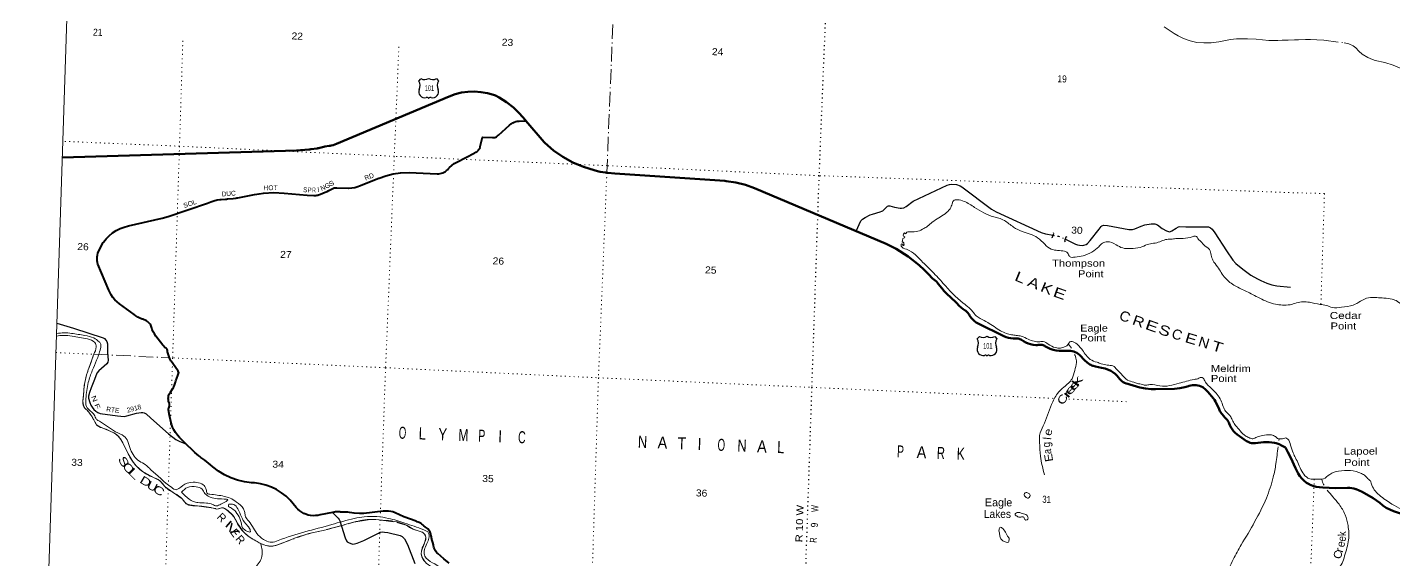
# Model space of a CAD drawing. Header units: feet. Extents: x -739708 to -488887, y 188754 to 379550.
# Drawn here: x -739700 to -705545, y 212232 to 225540 of the extents above; entities that cross this region are included whole.
import ezdxf
from ezdxf.enums import TextEntityAlignment as Align

# ---------------------------------------------------------------- set-up
doc = ezdxf.new("R2010")
doc.units = ezdxf.units.FT
doc.header["$LTSCALE"] = 73
doc.linetypes.add('DOT_DASHED', pattern=[7.7, 5, -1.2, 0.3, -1.2])
doc.linetypes.add('DOTTED', pattern=[1.5, 0.3, -1.2])
for name, color, linetype, lineweight in [('16', 7, 'Continuous', 25), ('20', 7, 'Continuous', 70), ('26', 7, 'Continuous', 40), ('29', 7, 'Continuous', 25), ('39', 7, 'Continuous', 13), ('4', 7, 'Continuous', 13), ('42', 7, 'Continuous', 25), ('44', 7, 'DOT_DASHED', 13), ('6', 7, 'DOTTED', 25), ('7', 7, 'DOTTED', 13)]:
    doc.layers.add(name, color=color, linetype=linetype, lineweight=lineweight)
for name, color, linetype in [('27', 7, 'Continuous'), ('30', 7, 'Continuous'), ('41', 7, 'Continuous')]:
    doc.layers.add(name, color=color, linetype=linetype)

msp = doc.modelspace()

# ---------------------------------------------------------------- linework, layer by layer
at = {"layer": '16'}
for p, q in [((-729910.89, 224197.91), (-729859.58, 224256.67)), ((-729667.82, 224262.64), (-729668.1, 224262.44)), ((-729475.73, 224256.76), (-729424.34, 224197.91)), ((-715953.18, 217752.8), (-715901.87, 217811.56)), ((-715710.11, 217817.53), (-715710.39, 217817.33)), ((-715518.02, 217811.65), (-715466.63, 217752.8))]:
    msp.add_line(p, q, dxfattribs=at)
for centre, radius, start, end in [((-730103.87, 224087.28), 222.05, 332.97043, 29.75871), ((-729768.5, 224414.33), 182.07, 239.97227, 303.45418), ((-729566.72, 224413.83), 181.52, 236.33975, 300.08743), ((-729566.73, 224414.33), 182.07, 236.54582, 236.59441), ((-729231.37, 224087.28), 222.05, 150.24129, 207.02957), ((-729764.68, 223932.38), 151.42, 159.09177, 283.81923), ((-729570.56, 223932.38), 151.42, 256.18077, 20.90823), ((-716146.16, 217642.17), 222.05, 332.97043, 29.75871), ((-715810.79, 217969.22), 182.07, 239.97227, 303.45418), ((-715609.01, 217968.72), 181.52, 236.33975, 300.08743), ((-715609.02, 217969.22), 182.07, 236.54582, 236.59441), ((-715273.66, 217642.17), 222.05, 150.24129, 207.02957), ((-715806.97, 217487.27), 151.42, 159.09177, 283.81923), ((-715612.85, 217487.27), 151.42, 256.18077, 20.90823)]:
    msp.add_arc(centre, radius, start, end, dxfattribs=at)
for centre, major_axis, start_param, end_param in [((-729709.34, 223733.56), (-19.56, 51.67), 4.95877769, 6.28318531), ((-729625.89, 223733.56), (19.56, 51.67), 0, 1.32637542), ((-715751.63, 217288.45), (-19.56, 51.67), 4.95877769, 6.28318531), ((-715668.18, 217288.45), (19.56, 51.67), 0, 1.32637542)]:
    msp.add_ellipse(centre, major_axis=major_axis, ratio=0.929097, start_param=start_param, end_param=end_param, dxfattribs=at)
at = {"layer": '20'}
for points in [[(-727238.76, 223205.3), (-727256.52, 223225.96), (-727395.36, 223389.81), (-727550.57, 223538.26), (-727720.45, 223669.66), (-727903.13, 223782.59), (-727998.71, 223831.76), (-728044.89, 223848.69), (-728200.7, 223894.03), (-728360.41, 223922.84), (-728522.25, 223934.79), (-728684.45, 223929.76), (-728845.24, 223907.8), (-729002.85, 223869.16), (-729155.56, 223814.25), (-731969.01, 222623.54), (-732051.95, 222595.22), (-732052.48, 222595.08), (-732103.19, 222583.94), (-732129.78, 222580.96)], [(-725213.32, 221905.31), (-725215.96, 221905.58), (-725249.12, 221910.86), (-725380.33, 221930.39), (-725449.2, 221942.34), (-725528.86, 221965.78), (-725801.33, 222049.65), (-726063.55, 222161.54), (-726312.63, 222300.23), (-726545.85, 222464.19), (-726760.65, 222651.63), (-726780.86, 222672.7), (-727238.76, 223205.3)], [(-732129.78, 222580.96), (-732154.69, 222578.17), (-732266.73, 222556.75), (-732291.69, 222549.67), (-732385.22, 222528.43), (-732409.56, 222522.9), (-732435.22, 222517.46), (-732458.48, 222512.52), (-732614.38, 222490.16), (-732639.51, 222486.56), (-732664.38, 222484.85), (-732973.27, 222463.66), (-738824.7, 222289.77)], [(-714199.11, 217532.63), (-714264.8, 217571.76), (-714269.18, 217574.71), (-714288.35, 217585.05), (-714308.48, 217593.33), (-714329.38, 217599.46), (-714350.8, 217603.37), (-714372.51, 217605.02), (-714394.28, 217604.39), (-714403.18, 217603.19), (-714428.24, 217598.77), (-714453.18, 217598.42), (-714492.5, 217597.87), (-714556.55, 217603.69), (-714619.65, 217616.18), (-714681.1, 217635.19), (-714740.22, 217660.52), (-714796.37, 217691.9), (-714827.56, 217712.89), (-714846.12, 217726.83), (-714866.03, 217738.76), (-714887.08, 217748.54), (-714909.03, 217756.06), (-714931.65, 217761.25), (-714947.49, 217763.17), (-714961.72, 217763.95), (-714997.49, 217764.15), (-715053.28, 217763.28), (-715057.24, 217763.38), (-715117.75, 217768.25), (-715177.41, 217779.43), (-715235.58, 217796.77), (-715291.62, 217820.1), (-715931, 218134.52), (-715978.37, 218162.4), (-716022.56, 218195.07), (-716063.1, 218232.18), (-716099.54, 218273.33), (-716128.75, 218314.23), (-716144.49, 218339.55), (-716160.32, 218364.23), (-716166.24, 218373.45), (-716191.65, 218405.18), (-716220.23, 218434.09), (-716251.68, 218459.84), (-716254.46, 218461.7), (-716279.31, 218478.37), (-716304.46, 218496.92), (-716350.35, 218530.78), (-716404.28, 218579.19), (-716429.32, 218601.67), (-716451.59, 218626.62), (-716491.24, 218671.05), (-716720.88, 218885.91), (-716784.09, 218947.32), (-716841.73, 219016.29), (-716929.99, 219125.45), (-716949, 219151.96), (-716976.93, 219184.14), (-717008.06, 219213.23), (-717042.07, 219238.9), (-717071.06, 219263.58), (-717176.01, 219365.58), (-717278.22, 219476.27), (-717405.25, 219593.71), (-717681.39, 219812.68), (-717978.9, 220001.59), (-718232.11, 220130.57), (-721519.45, 221518.83), (-721750.42, 221602.82), (-721988.91, 221662.2), (-722232.3, 221696.33), (-722261.52, 221698.69), (-725016.27, 221887.83), (-725189.33, 221902.82), (-725213.32, 221905.31)], [(-708248.96, 215034.47), (-708345.29, 215087.12), (-708410.79, 215117.6), (-708479.11, 215141.06), (-708524.12, 215152.3), (-708660.63, 215167.94), (-708798.03, 215169.22), (-708934.8, 215156.13), (-708996.61, 215145.41), (-709031.03, 215142.74), (-709065.54, 215143.69), (-709099.76, 215148.23), (-709133.32, 215156.33), (-709165.85, 215167.89), (-709196.99, 215182.78), (-709222.47, 215198.18), (-709459.02, 215363.24), (-709505.57, 215401.94), (-709547.82, 215445.29), (-709585.31, 215492.81), (-709617.63, 215544), (-709644.41, 215598.28), (-709657.61, 215634.04), (-709666.58, 215658.98), (-709679.53, 215684.04), (-709680.95, 215686.79), (-709700.23, 215716.49), (-709722.5, 215744.01), (-709763.32, 215785.65), (-709833.9, 215867.77), (-709849.02, 215884.55), (-709868.65, 215910.68), (-709885.45, 215938.71), (-709887.61, 215943.35), (-709898.85, 215967.54), (-709910.51, 215993.35), (-709997.51, 216185.9), (-710022.14, 216227.45), (-710048.92, 216263.68), (-710188.4, 216425.87), (-710239.79, 216476.31), (-710319.22, 216541.46), (-710358.21, 216561.19), (-710399.06, 216576.73), (-710441.3, 216587.92), (-710484.48, 216594.63), (-710528.13, 216596.79), (-710571.76, 216594.37), (-710614.9, 216587.41), (-710657.08, 216575.98), (-710675.26, 216569.54), (-710765.8, 216542.73), (-710893.19, 216517.23), (-711022.54, 216505.18), (-711501.19, 216494.42), (-711610.79, 216494.96), (-711753.12, 216508.86), (-711893.21, 216537.56), (-712140.75, 216610.09), (-712194.55, 216624.65), (-712233.32, 216636.63), (-712270.62, 216652.59), (-712306.04, 216672.36), (-712339.21, 216695.73), (-712369.75, 216722.44), (-712397.34, 216752.19), (-712421.6, 216784.57), (-712463.8, 216834.18), (-712510.96, 216879.11), (-712562.55, 216918.86), (-712618.02, 216953), (-712676.75, 216981.15), (-712738.1, 217003.01), (-712757.92, 217008.57), (-712851.91, 217029.44), (-712997.83, 217062.6), (-713056.48, 217078.25), (-713066.46, 217080.62), (-713093.48, 217089.08), (-713119.47, 217100.32), (-713144.14, 217114.21), (-713167.22, 217130.61), (-713264.75, 217212.8), (-713398.54, 217349.71), (-713431.37, 217376.68), (-713466.84, 217400.06), (-713504.55, 217419.61), (-713544.11, 217435.11), (-713585.06, 217446.39), (-713626.98, 217453.32), (-713659.29, 217455.64), (-713736.14, 217452.6), (-713830.33, 217448.98), (-713906.79, 217450.02), (-713982.72, 217459.05), (-714057.29, 217475.97), (-714129.68, 217500.58), (-714199.11, 217532.63)], [(-708248.96, 215034.47), (-708188.43, 214921.89), (-708113.24, 214781.22), (-707998.29, 214523.49), (-707969.05, 214451.67), (-707932.26, 214382.89), (-707888.49, 214318.32), (-707838.2, 214258.69), (-707781.96, 214204.64), (-707720.38, 214156.76), (-707654.13, 214115.58), (-707648.93, 214113.12), (-707568.5, 214080.4), (-707485.09, 214056.27), (-707399.61, 214040.99), (-707313, 214034.72), (-706998.75, 214022.91), (-706699.42, 214030.01), (-706645.49, 214029.6), (-706591.89, 214023.56), (-706539.23, 214011.94), (-706488.06, 213994.88), (-706485.66, 213993.93), (-706336.9, 213925.59), (-706061.5, 213768.7), (-705888.42, 213649.03), (-705817.09, 213588.74), (-705733.63, 213531.5), (-705644.64, 213483.3), (-705551.1, 213444.67), (-705183.3, 213318.87)]]:
    msp.add_lwpolyline(points, dxfattribs=at)
at = {"layer": '26'}
for points in [[(-729312.6, 221904.11), (-729280.34, 221918.7), (-729249.79, 221936.58), (-729221.28, 221957.55), (-729195.12, 221981.39), (-729171.59, 222007.84), (-729169.74, 222010.16), (-729146.01, 222035.53), (-729089.91, 222087), (-729028.74, 222132.32), (-728963.17, 222171), (-728515.66, 222403.84), (-728491.06, 222416.64), (-728465.66, 222430.49), (-728454.44, 222437.78), (-728438.17, 222450.96), (-728423.37, 222465.78), (-728410.19, 222482.06), (-728398.79, 222499.62), (-728393.56, 222509.88), (-728382.75, 222534.94), (-728377.27, 222559.88), (-728326.02, 222793.5), (-728075.2, 222783.19), (-728050.3, 222783.06), (-728025.2, 222785.48), (-728016.99, 222786.86), (-728000.86, 222791.34), (-727985.29, 222797.49), (-727970.45, 222805.22), (-727968.37, 222806.6), (-727943.31, 222825.36), (-727918.37, 222847.86), (-727647.54, 223092.26), (-727603.85, 223128.72), (-727597.54, 223133.41), (-727592.76, 223136.96), (-727560.82, 223155.86), (-727527.09, 223171.32), (-727491.92, 223183.17), (-727455.71, 223191.27), (-727418.85, 223195.55), (-727408.79, 223196.04), (-727238.95, 223205.53)], [(-736552.12, 217928.99), (-736575.93, 217986.43), (-736584.73, 218015.6), (-736592.24, 218040.49), (-736602.1, 218065.6), (-736614.32, 218090.65), (-736630.92, 218117.21), (-736650.22, 218141.89), (-736671.98, 218164.43), (-736695.99, 218184.56), (-736721.96, 218202.07), (-736815.9, 218240.81), (-736831.12, 218245.52), (-736885.08, 218266.22), (-736936.58, 218292.46), (-736985.06, 218323.94), (-737029.98, 218360.3), (-737396.4, 218630.9), (-737456.23, 218677.42), (-737510.86, 218729.94), (-737559.71, 218787.88), (-737602.23, 218850.61), (-737637.97, 218917.43), (-737660.81, 218971.77), (-737933.56, 219616.44), (-737947.25, 219656.58), (-737948.03, 219660.13), (-737955.42, 219706.3), (-737957.94, 219752.99), (-737955.56, 219799.69), (-737948.32, 219845.89), (-737936.29, 219891.07), (-737919.6, 219934.75), (-737803.3, 220158), (-737795.94, 220168.32), (-737727.73, 220252.95), (-737651.04, 220329.99), (-737566.72, 220398.59), (-737475.69, 220458), (-737378.95, 220507.57), (-737277.56, 220546.75), (-737172.63, 220575.12), (-736332.53, 220767.01), (-736175.95, 220812.18), (-735198.2, 221144.44), (-735113.5, 221178.42), (-735036.64, 221205.69), (-734957.35, 221224.77), (-734876.5, 221235.45), (-734855.85, 221236.81), (-734742.28, 221245.42), (-734723.53, 221246.83), (-734692.28, 221249.23), (-734553.85, 221259.87), (-734486.6, 221270.65), (-734461.24, 221274.72), (-734436.6, 221279.35), (-734023.01, 221357.09), (-733900.63, 221380.4), (-733799.63, 221393.57), (-733540.55, 221408.28), (-733281.35, 221395.83), (-732706.29, 221343.04), (-732535.8, 221340), (-732512.59, 221339.58), (-732485.8, 221339.25), (-732460.98, 221341.55), (-732436.5, 221346.44), (-732424.04, 221350.32), (-732398.8, 221359.47), (-732374.04, 221369.49), (-732251.07, 221419.25), (-732207.03, 221438.51), (-732165.24, 221462.26), (-732031.59, 221524.29), (-732008.02, 221530.06), (-731962.25, 221531.77), (-731675.34, 221518.17), (-731662.03, 221518.98), (-731585.07, 221525.47), (-731509.2, 221539.97), (-731435.27, 221562.31), (-731392.56, 221579.22), (-730909.32, 221767.35), (-730908.56, 221767.67), (-730734.55, 221829.99), (-730554.97, 221873.78), (-730371.8, 221898.56), (-730157.91, 221908.95), (-729451.35, 221881.29), (-729415.95, 221881.5), (-729380.77, 221885.41), (-729346.19, 221892.97), (-729312.6, 221904.11)], [(-736150.15, 217279.34), (-736172.82, 217348.68), (-736181.03, 217373.81), (-736187.19, 217398.68), (-736192.02, 217430.15), (-736192.37, 217437.55), (-736193.57, 217462.72), (-736200.95, 217487.55), (-736201.01, 217487.68), (-736204.47, 217493.31), (-736208.49, 217498.54), (-736213.04, 217503.32), (-736218.07, 217507.59), (-736223.51, 217511.32), (-736229.32, 217514.46), (-736231.96, 217515.65), (-736251.14, 217530.41), (-736267.87, 217546.08), (-736290.38, 217571.25), (-736309.79, 217596.08), (-736487.2, 217823.12), (-736522.43, 217874.36), (-736552.12, 217928.99)], [(-733128.23, 213718.08), (-733232.24, 213818.17), (-733346.13, 213906.85), (-733468.67, 213983.13), (-733598.52, 214046.18), (-733734.24, 214095.31), (-733874.36, 214129.99), (-734017.33, 214149.83), (-734097.51, 214154.36), (-734273.06, 214176.48), (-734445.33, 214216.83), (-734612.44, 214274.97), (-734772.56, 214350.25), (-734923.94, 214441.86), (-735064.9, 214548.79), (-735123.09, 214600.26), (-735261.81, 214720.63), (-735359.17, 214790.06), (-735384.08, 214807.82), (-735409.17, 214828.42), (-735512.28, 214913.05), (-735537.36, 214933.64), (-735562.28, 214957.21), (-735732.29, 215118.06), (-735852.95, 215245.18), (-735897.2, 215289.46), (-735950.22, 215345.79), (-735997.88, 215408.32), (-736038.75, 215475.49), (-736072.37, 215546.56), (-736098.38, 215620.75), (-736149.69, 215832.17), (-736163.14, 215927.76), (-736166.64, 215952.62), (-736168.25, 215977.76), (-736168.39, 215980.49), (-736167.17, 216002.97), (-736164.12, 216021.93), (-736157.72, 216047.03), (-736148.79, 216071.93), (-736146.92, 216079.91), (-736145.26, 216092.93), (-736144.98, 216106.05), (-736146.07, 216119.12), (-736148.53, 216132.01), (-736152.31, 216144.58), (-736157.39, 216156.67), (-736171.8, 216198.07), (-736174.16, 216237.27), (-736175.68, 216262.38), (-736174.9, 216287.27), (-736173.05, 216304.76), (-736168.2, 216327.52), (-736161, 216349.64), (-736153.7, 216366.02), (-736139.93, 216390.94), (-736124.26, 216416.02), (-736078.7, 216488.91), (-736063.36, 216513.45), (-736048.35, 216538.91), (-736039.85, 216553.32), (-736020.84, 216594.94), (-736012.95, 216618.47), (-736004.48, 216644.77), (-735997.27, 216668.47), (-735985.78, 216706.27), (-735941.27, 216833.89), (-735930.26, 216861.8), (-735920.28, 216887.09), (-735915.92, 216911.8), (-735915.92, 216912.64), (-735916.56, 216918.93), (-735917.32, 216922.55), (-735929.1, 216947.35), (-735946.77, 216972.55), (-736106.26, 217196.42), (-736109.75, 217201.56), (-736131.51, 217238.17), (-736149.33, 217276.84), (-736150.15, 217279.34)], [(-729157.36, 212144.2), (-729289.72, 212252.35), (-729435.2, 212382.28), (-729459.65, 212404.86), (-729481.61, 212429.87), (-729500.83, 212457.04), (-729517.11, 212486.07), (-729530.26, 212516.64), (-729540.15, 212548.42), (-729546.06, 212578.06), (-729549.28, 212604.73), (-729552.38, 212628.06), (-729553.32, 212634.54), (-729559.98, 212660.79), (-729560.13, 212661.2), (-729569.26, 212685.99), (-729581.43, 212711.2), (-729583, 212714.73), (-729589.33, 212734.29), (-729592.62, 212749.85), (-729595.77, 212775.42), (-729599.21, 212799.85), (-729602.87, 212825.9), (-729615.33, 212875.91), (-729621.15, 212893.73), (-729632.61, 212920.23), (-729646.77, 212945.38), (-729663.49, 212968.92), (-729682.57, 212990.58), (-729697.29, 213004.12), (-729722.14, 213024.02), (-729747.29, 213045.89), (-729785.5, 213079.11), (-729810.43, 213100.79), (-729835.5, 213118.83), (-729854.99, 213132.82), (-729901.95, 213159.58), (-729951.44, 213181.27), (-729977.6, 213191.42), (-730288.03, 213304.76), (-730504.25, 213407.03), (-730559.44, 213426.29), (-730616.35, 213439.68), (-730674.34, 213447.04), (-730732.78, 213448.3), (-730791.03, 213443.45), (-730806.09, 213441.18), (-731289.3, 213386.87), (-731397.27, 213384.47), (-731532.33, 213394.2), (-731646.93, 213413.94), (-731648.12, 213414.15), (-731688, 213418.82), (-731728.14, 213419.3), (-731790.46, 213417.85), (-731815.1, 213417.28), (-731840.46, 213418.09), (-731841.86, 213418.14), (-731867.62, 213421.03), (-731891.79, 213423.75), (-731917.62, 213426.34), (-731952.76, 213428.36), (-731997.83, 213426.22), (-732017.43, 213423.22), (-732042.31, 213419.41), (-732067.43, 213413.44), (-732068.88, 213413.1), (-732378.68, 213353.25), (-732437.38, 213339.82), (-732497.16, 213332.59), (-732557.37, 213331.65), (-732617.35, 213337), (-732676.44, 213348.6), (-732734, 213366.31), (-732789.39, 213389.94), (-732842, 213419.24), (-732891.27, 213453.87), (-732936.64, 213493.46), (-732977.27, 213537.14), (-733128.23, 213718.08)]]:
    msp.add_lwpolyline(points, dxfattribs=at)
at = {"layer": '29'}
for points in [[(-718979.05, 220446.01), (-718860.68, 220699.7), (-718823.2, 220746.19), (-718758.88, 220787.84), (-718632.13, 220850.31), (-718573.48, 220867.35), (-718379.37, 220925.13), (-718340.79, 220941.17), (-718318.09, 220956.32), (-718197.8, 221069.06), (-718170.52, 221077.47), (-718144.04, 221077.47), (-718022.04, 221046.7), (-717879.18, 221016.9), (-717848.92, 221016.9), (-717793.99, 221028.49), (-717731.62, 221058.54), (-717555.34, 221198.45), (-716708.87, 221597.33), (-716651.39, 221613.21), (-716589.89, 221615.12), (-716477.34, 221609.42), (-716382.64, 221575.59), (-716337.35, 221552.63), (-715596.39, 220997.77), (-715482.25, 220931.7), (-714353.11, 220409.56), (-714246.89, 220377.03), (-714053.94, 220340.61)], [(-714093.38, 220287.44), (-714070.19, 220293.59), (-714038.03, 220386.35), (-714051.28, 220405.28)], [(-713716.9, 220298.78), (-713740.09, 220292.63), (-713772.25, 220199.87), (-713759, 220180.94)], [(-713750.74, 220242.3), (-713498.54, 220122.14), (-713446.84, 220105.23), (-713395.57, 220093.07), (-713327.47, 220089.29), (-713286.79, 220096.49), (-713229.09, 220112), (-713198.82, 220134.72), (-713130.38, 220209.22), (-712909.92, 220490.15), (-712859.18, 220564.56), (-712837.48, 220579.58), (-712792.08, 220590.94), (-712701.92, 220586.99), (-712164, 220484.93), (-712077.53, 220486.36), (-712012.65, 220500.07), (-711855.85, 220572.68), (-711766.71, 220598.51), (-711607.31, 220623.93), (-711516.99, 220628.8), (-711449.58, 220602.23), (-711336.32, 220513.92), (-711223.77, 220448.96), (-711150.64, 220431.03), (-711125.39, 220433.81), (-711087.56, 220448.96), (-710978.98, 220521.15), (-710924.86, 220551.18), (-710889.42, 220558.05), (-710741.16, 220552.73), (-710175.59, 220548.48), (-710126.51, 220528.46), (-710084.89, 220490.6), (-710020.07, 220406.5), (-709727.06, 219950.69), (-709564.64, 219716.33), (-709493.27, 219637.4), (-709313.84, 219490.55), (-709114.39, 219345.29), (-708953.1, 219250.95), (-708864.67, 219208.99), (-708714.03, 219146.08), (-708592.24, 219102.98), (-708467.69, 219077.07), (-708121.97, 219046.99)], [(-738961.72, 218140.54), (-738544.85, 218019.37), (-737805.01, 217778.19), (-737769.78, 217757.06), (-737739.51, 217722.98), (-737713.02, 217685.12), (-737693.92, 217627.78), (-737691.81, 217401.04), (-737680.15, 217218.09), (-737686.54, 217170.21), (-737711.36, 217128.94), (-737909.77, 216954.4), (-737960.19, 216897.17), (-738019.89, 216738.84), (-738107.45, 216529.36), (-738146.26, 216414.88), (-738168.96, 216320.23), (-738170.58, 216272.87), (-738134.91, 216157.42), (-738108.42, 216093.06), (-738080.19, 216040.79), (-738040.46, 215987.78), (-737991.27, 215944.24), (-737934.37, 215911.33), (-737881.07, 215889.39), (-737441.75, 215831.5), (-737281.7, 215814.79), (-737213.21, 215827.31), (-736968.11, 215894.74), (-736857.94, 215913.23), (-736812.53, 215913.23), (-736783.36, 215900.14), (-736733.07, 215875.36), (-736611.53, 215765.6), (-736169.61, 215380.66), (-735986.03, 215237.67), (-735885.54, 215186.29), (-735741.27, 215127.52)], [(-732072.07, 213414.85), (-731933.38, 213267.73), (-731908.92, 213236.49), (-731891.89, 213200.52), (-731846.01, 213070.02), (-731753.98, 212775.87), (-731717.84, 212700.75), (-731700.82, 212679.92), (-731658.07, 212650.07), (-731591.09, 212625.03), (-731566.5, 212623.13), (-731520.53, 212625.07), (-731454.88, 212642.06), (-731288.69, 212715.04), (-730925.19, 212898.57), (-730880.71, 212917.51), (-730828.68, 212926.02), (-730770.99, 212923.19), (-730691.93, 212914.27), (-730377.49, 212836.11), (-730332.37, 212813.11), (-730294.24, 212781.21), (-730271.54, 212750.92), (-730197.05, 212609.67), (-730016.87, 212139.85)]]:
    msp.add_lwpolyline(points, dxfattribs=at)
at = {"layer": '29', "linetype": 'DOTTED'}
msp.add_lwpolyline([(-714053.25, 220340.48), (-713923.07, 220315.9), (-713826.91, 220278.59), (-713752.21, 220243)], dxfattribs=at)
at = {"layer": '39'}
for p, q in [((-713675.3, 217621.87), (-713598.26, 217520.17)), ((-708411.72, 215251.33), (-708416.88, 215209.6))]:
    msp.add_line(p, q, dxfattribs=at)
msp.add_arc((-715365.57, 212995.61), 45.77, 68.36327, 123.99414, dxfattribs=at)
for points in [[(-708135.72, 218600.1), (-708503.37, 218616.14), (-708891.06, 218768.39), (-709073.34, 218859.26), (-709223.77, 218938.96), (-709507.18, 219077.62), (-709752.51, 219271.48), (-709950.64, 219552.52), (-710062.04, 219715.65), (-710110.01, 219848.4), (-710151.87, 219982.96), (-710292.91, 220102.7), (-710391.97, 220212.96), (-710425.5, 220234.27), (-710453.74, 220293.72), (-710495.26, 220317.31), (-710580.29, 220304.03), (-710805.2, 220263.18), (-710992.7, 220257.39), (-711109.91, 220245.19), (-711247.25, 220233.67), (-711392.09, 220178.02), (-711704.58, 220107.84), (-711884.09, 220039.23), (-712120.74, 220008.86), (-712319.64, 220023.62), (-712484.15, 220103.8), (-712703.11, 220181.78), (-712821.06, 220147.42), (-712918.82, 220053.87), (-713088.33, 219922.38), (-713310.95, 219829), (-713507.43, 219795.26), (-713645.91, 219810.01), (-713699.24, 219902.59), (-713770.46, 219941.3), (-713945.02, 219961.3), (-714104.96, 219996.94), (-714266.19, 220115.34), (-714445.99, 220280.77), (-714829.53, 220436.92), (-715047.42, 220547.14), (-715277.65, 220710.23), (-715418.69, 220769.45), (-715540.47, 220801.79), (-716019.98, 221039.85), (-716284.88, 221189.98), (-716456.76, 221230.06), (-716552.38, 221201), (-716580.88, 221131.35), (-716635.38, 221006.08), (-716914.85, 220777.42), (-717079.67, 220665.96), (-717195.6, 220571), (-717286.19, 220511.51), (-717629.39, 220426.21), (-717733.13, 220395.41), (-717739.83, 220375.46), (-717771.29, 220398.71), (-717794.42, 220369.23), (-717800.05, 220321), (-717764.3, 220305.67), (-717769.13, 220281.62), (-717801.72, 220270.61), (-717824.04, 220204.79), (-717827.32, 220166.57), (-717803.11, 220167.77), (-717786.21, 220130.89), (-717795.66, 220088.84), (-717813.63, 220093.48), (-717820.81, 220119.95), (-717853.13, 220117), (-717857.82, 220096.98), (-717852.72, 220068.57), (-717726.37, 219991.69), (-717314.25, 219665.11), (-717080.18, 219435.31), (-716928.41, 219274.86), (-716810.03, 219139.74), (-716304.74, 218646.62), (-716159.54, 218530.77), (-716073.96, 218439.12), (-715984.89, 218331.22), (-715878.39, 218263.07), (-715694.37, 218164.08), (-715371.9, 217953.17), (-715227.19, 217886.39), (-715096.4, 217852.99), (-714980.08, 217839.44), (-714853.94, 217817.04), (-714683.19, 217742.7), (-714535.86, 217691.34), (-714387.18, 217680.29), (-714304.5, 217683.56), (-714183.65, 217623), (-713997.21, 217532.98), (-713877.04, 217515.85)], [(-690389.88, 218026.94), (-690472.28, 217979.57), (-690571.26, 217975.22), (-690639.91, 217862.75), (-690756.23, 217770.24), (-690910.82, 217679.16), (-691164.35, 217694.75), (-691325.04, 217767.39), (-691438.53, 217862.49), (-691539.04, 217981.31), (-691594.92, 217997.54), (-691673.85, 218044.92), (-691758.46, 218102.59), (-691771.47, 218187.86), (-691833.92, 218244.7), (-692111.73, 218368.17), (-692296.2, 218397.31), (-692387.42, 218384.59), (-692539.44, 218418.56), (-692702.15, 218491.28), (-692786.8, 218492.45), (-692922.92, 218465.27), (-693352.32, 218469.3), (-693523.97, 218518.13), (-693687.36, 218627.21), (-694005.66, 218911.66), (-694123.18, 219006.91), (-694263.24, 218981.9), (-694385.8, 218994.58), (-694518.29, 219066.16), (-694660.05, 219160.3), (-694805.09, 219274.75), (-694971.8, 219293.12), (-695219.22, 219310.5), (-695371.59, 219279.89), (-695526.72, 219229.21), (-695606.51, 219197.89), (-695745.65, 219088.07), (-696005.06, 219053.41), (-696280.8, 219013.32), (-696429.31, 219033.03), (-696531.6, 219103.48), (-696746.42, 219129.72), (-696817.79, 219108.18), (-696955.83, 219028.6), (-697128.84, 218930.14), (-697385.1, 218871.14), (-698010.37, 218868.4), (-698364.36, 218839.32), (-698609.56, 218917.16), (-699031.58, 219122.76), (-699168.63, 219180.39), (-699271.24, 219131.76), (-699424.94, 219064.88), (-699532.57, 219044.7), (-699782.9, 219092.46), (-699933.19, 219063.79), (-700016.33, 218996.27), (-700083.85, 218859.54), (-700186.77, 218637.34), (-700340.36, 218463.48), (-700516.36, 218393.39), (-700849.84, 218373.63), (-701101.23, 218447.67), (-701257.01, 218544.35), (-701402.55, 218590.19), (-701554.03, 218583.77), (-701912.79, 218534.68), (-702155.12, 218525.63), (-702449.02, 218595.21), (-702609.94, 218661.81), (-702735.24, 218654.41), (-702893.97, 218670.46), (-703120.83, 218753.67), (-703280.85, 218844.46), (-703476.41, 218791.26), (-703751.07, 218670.38), (-704069.89, 218555.2), (-704271.78, 218494.16), (-704449.69, 218537.18), (-704711.5, 218547.02), (-704824.72, 218539.17), (-704964.34, 218526.25), (-705299.19, 218579.2), (-705452.44, 218689.92), (-705581.5, 218745.23), (-705788.19, 218773.18), (-705965.27, 218783.87), (-706171.06, 218781.52), (-706373.98, 218692.26), (-706556.98, 218596.2), (-706849.42, 218540.58), (-707077.58, 218533.01), (-707232.9, 218587.29), (-707379.18, 218612.97), (-707653.38, 218669.7)], [(-707653.38, 218669.7), (-707806.37, 218677.46), (-708135.73, 218600.1)], [(-738972.2, 217823.3), (-738803.68, 217839.17), (-738579.18, 217820.42), (-738198.87, 217749.12), (-738014.52, 217660.2), (-737979.9, 217550.09), (-738038.53, 217366.02)], [(-738970.2, 217885.16), (-738776.97, 217902.98), (-738595.01, 217889.55), (-738262.46, 217835.99), (-738038.87, 217776.02), (-737905.21, 217676.7), (-737864.77, 217620.87), (-737870.52, 217508.08), (-737968.79, 217216.84), (-738075.99, 216960.19), (-738176.47, 216662.97), (-738236.37, 216253.42), (-738220.65, 216059.21), (-738117.63, 215946.8), (-738028.03, 215855.02), (-737969.41, 215740.07), (-737896.51, 215691.21), (-737496.26, 215431.61), (-737284.47, 215319.58), (-737188.16, 215187.22), (-737118.26, 214987.15), (-736898.33, 214695.29), (-736742.21, 214605.3), (-736648.51, 214515.4), (-736419.55, 214314.02), (-736241.75, 214148.66), (-736098.23, 214042.95), (-735975.43, 213980.31), (-735914.01, 214010.53), (-735708.22, 214142.81), (-735506.04, 214166.27), (-735336.24, 214124.24), (-735244.69, 214030.37), (-735219.6, 213936.73), (-735191.23, 213881.3), (-735137.31, 213867.38), (-734778.54, 213814.96), (-734632.94, 213771.73), (-734473.13, 213671.53), (-734295.53, 213500.12), (-734264.14, 213414.33), (-734245.55, 213306.78), (-734166.61, 213197.2), (-733928.43, 212848.23), (-733747.69, 212711.01), (-733594.12, 212665.5), (-733433.58, 212708.52), (-732091.04, 213109.21), (-731528.09, 213261.75), (-731278.97, 213303.8), (-730964.66, 213307.35), (-730670, 213265.16), (-730265.15, 213144.61), (-729789.27, 212979.31), (-729669.16, 212896.58), (-729654.26, 212799.24), (-729692.66, 212673.43), (-729760.31, 212516.33), (-729780.94, 212379.83), (-729728.22, 212269.12), (-729517.5, 212124.84), (-729203.91, 211924.65), (-728935.12, 211830.87), (-728616.37, 211725.32), (-728480.43, 211634), (-728310.54, 211412.41), (-728220.31, 211157.19), (-728155.9, 210852.4), (-728030.33, 210630.29), (-727865.62, 210495.63), (-727594.08, 210423.95), (-727421.26, 210351.56), (-727247.1, 210258.95), (-727106.74, 210240.1), (-727014.66, 210222.88), (-726926.62, 210266.32), (-726816.51, 210307), (-726639.49, 210422.09), (-726416.17, 210672.68)], [(-713877.04, 217515.85), (-713756.81, 217558.2), (-713680.37, 217616.16), (-713637.93, 217681.31), (-713523.79, 217661.33), (-713410.05, 217568.73), (-713322.79, 217466.94), (-713130.97, 217238.56), (-712958.15, 217166.17), (-712854.6, 217130.41), (-712704.72, 217095.1), (-712562.42, 217074.17), (-712464.5, 216990.18), (-712361.41, 216879.78), (-712197.43, 216722.96), (-712044.13, 216669.38), (-711952.46, 216640.07), (-711821.08, 216609.11), (-711738.53, 216592.52), (-711639.28, 216609.36), (-711386.97, 216575.71), (-710909.14, 216641.28), (-710535.43, 216735.63), (-710413.52, 216767.84), (-710350.36, 216789.93), (-710279.94, 216727.03), (-710234.26, 216646.82), (-710152.5, 216561.35), (-710041.24, 216454.71), (-709846.93, 216179.85), (-709793.6, 216026.75), (-709726.52, 215923.62), (-709617.74, 215802.94), (-709568.84, 215698.41), (-709496.13, 215582.98), (-709379.7, 215449.95), (-709242.95, 215322.28), (-709141.88, 215272.48), (-709067.91, 215255.86), (-708967.93, 215294.87), (-708819.54, 215336.28), (-708631.71, 215352.15), (-708521.92, 215322.23), (-708447.35, 215263.23), (-708355.14, 215250.04), (-708241.49, 215279.3)], [(-738038.67, 217365.6), (-738062.95, 217292.63), (-738234.7, 216790.01), (-738303.9, 216281.92), (-738275.91, 216032.82), (-738184.16, 215945), (-738097.43, 215827.09), (-738021.24, 215695.41), (-737944.44, 215581.86), (-737783.69, 215509.88), (-737579.15, 215422.3), (-737423.55, 215316.19), (-737316.1, 215155.21), (-737189.73, 214896.76), (-736922.25, 214520.58), (-736581.09, 214301.3), (-736384.93, 214203.91), (-736260.85, 214058.51), (-736014.79, 213886.82), (-735831.83, 213755.58), (-735707.49, 213618.24), (-735509.39, 213579.3), (-735056.26, 213517.65), (-734929.98, 213499.28), (-734816.19, 213529.75), (-734742.75, 213497.01), (-734642.69, 213416.98), (-734543.29, 213316.8), (-734465.49, 213172.96), (-734230.13, 212860.4), (-733956.04, 212683.73), (-733729.77, 212583.31), (-733489.9, 212589.36), (-733302.41, 212655.68), (-732739.74, 212860.69), (-732116.57, 213007.17), (-731604.19, 213153.35), (-731144.24, 213236.73), (-730822.55, 213219.85), (-730242.47, 213099.46), (-730040.81, 212985.75), (-729825.61, 212915.97), (-729746, 212826.54), (-729765.42, 212665.79), (-729842.05, 212480.75), (-729834.04, 212296.89), (-729722.44, 212139.8), (-729555.11, 212023.21), (-729115.5, 211796.59), (-728858.25, 211719.34), (-728684.7, 211669.11), (-728568.74, 211582.5), (-728576.57, 211467.76), (-728667.14, 211226.7), (-728690.37, 210890.56), (-728605.3, 210601.22), (-728445.67, 210373.92), (-728235.14, 210163.07), (-728049.17, 210062), (-727907.6, 210018.9), (-727839.43, 209972.05), (-727723.15, 209750.42), (-727725.48, 209558.84), (-727768.5, 209354.51), (-727769.01, 209096.29), (-727733.17, 208901.4), (-727673.31, 208580.63), (-727612.85, 208277.99), (-727532.62, 208085.65), (-727297.23, 207956.68), (-726946.22, 207791.54), (-726535.25, 207612.28), (-726338.43, 207535.05), (-726237.29, 207487.26), (-726206.83, 207312.73), (-726066.19, 207180.9), (-725848.3, 207131.2), (-725711.57, 207124.58), (-725570.06, 207018.95), (-725184.91, 206790.12), (-724986.25, 206585.72), (-724902.27, 206385.18), (-724919.06, 206121.46), (-724877.52, 205855.77), (-724778.17, 205572), (-724696.81, 205474.44), (-724613.39, 205439.36), (-724545.52, 205420.93), (-724474.9, 205364.08), (-724473.75, 205277.29), (-724502.16, 205149.13), (-724543.93, 205043.61), (-724527.82, 204922.02)], [(-713519.74, 217359.16), (-713499.2, 217309.46), (-713477.92, 217161.47), (-713518.74, 216963.11), (-713586.04, 216755.56), (-713788.26, 216548.51), (-713948.72, 216386.46), (-714094.87, 216108.93), (-714305.84, 215577.36), (-714396.34, 215338.31), (-714398.19, 215160.83), (-714375.35, 214817.09), (-714273.49, 214356.02)], [(-706120.99, 214201.85), (-706195.6, 214257.13), (-706255.59, 214326), (-706346.16, 214385.92), (-706920.82, 214443.85), (-707141.49, 214365.35), (-707303.01, 214250.31), (-707476.65, 214244.73), (-707643.8, 214251.01), (-707727.58, 214298.86), (-707924.56, 214618.21), (-707999.18, 214779.38), (-708057.64, 214900.35), (-708125.22, 215092.62), (-708194.12, 215248.61), (-708241.49, 215279.3)], [(-708436.21, 215053.4), (-708488.44, 214631.12), (-708555.99, 214294.46), (-708728.34, 213773.7), (-709355.26, 212602.47), (-709556.66, 212238.03), (-709654.47, 212021.41), (-709828.91, 211619.75), (-710358.98, 210879.02), (-710480.14, 210687.4), (-710620.97, 210266.45), (-711048.61, 208727.38), (-711078.42, 208435.85), (-710921.2, 208196.54), (-710505.76, 207605.56), (-710021.66, 207080.87), (-709813.55, 206918.52), (-709662.78, 206788.36)], [(-689770.04, 214852.88), (-689666.9, 214695.61), (-689555.55, 214542.06), (-689479.2, 214424.14), (-689448.84, 214207.03), (-689372.42, 214091.12), (-689261.54, 213979.98), (-689146.7, 213866.67), (-689130.03, 213771.18), (-689172.5, 213657.72), (-689187.43, 213470.57), (-689287.1, 213337.06), (-689452.98, 213323.11), (-689773.54, 213270.57), (-690019.59, 213215.23), (-690265.51, 213218.42), (-690413.24, 213149.29), (-690472.19, 213026.36), (-690481.9, 212871.31), (-690540.71, 212752.41), (-690632.7, 212608.52), (-690727.9, 212486.96), (-690876.76, 212442.09), (-691176.89, 212396.86), (-691512.37, 212358.88), (-691656.25, 212358.36), (-691875.57, 212427.15), (-692148.09, 212505.13), (-692377.9, 212567.81), (-692640.54, 212576.76), (-692816.63, 212579.74), (-693324.84, 212667.32), (-693564.27, 212808.06), (-693653.8, 212885.66), (-693736.71, 213040.06), (-693949.75, 213280.18), (-694144.4, 213416.68), (-694318.95, 213441.4), (-694520.54, 213388.43), (-694628.22, 213311.74), (-694694.51, 213263.77), (-694952.1, 213351.26), (-695279.79, 213416.96), (-695713.73, 213572.54), (-696077.33, 213721.44), (-696273.36, 213765.14), (-696391.87, 213723.17), (-696532.43, 213695.98), (-696708.64, 213718.93), (-697002.3, 213740.06), (-697529.12, 213727.56), (-697696.42, 213729.81), (-697796.75, 213743.67), (-697986.4, 213686.21), (-698164.76, 213717.14), (-698388.84, 213725.82), (-698605.49, 213687.28), (-698735.39, 213609.4), (-698887.67, 213526.32), (-699108.13, 213475.12), (-699291.56, 213511.22), (-699503.78, 213553.51), (-699657.85, 213476.54), (-699846.75, 213384.74), (-699988.71, 213252.82), (-700104.33, 213069.45), (-700155.13, 212893.74), (-700254.14, 212778.38), (-700504.27, 212666.67), (-700626.97, 212675.32), (-701065.01, 212829.04), (-701317.09, 212939.43), (-701499.32, 212974.54), (-701696.93, 213030.41), (-702063, 213001.78), (-702238.33, 212949.83), (-702333.28, 212945.33), (-702529, 212942.59), (-702751.86, 212914.64), (-702909.28, 212801.46), (-703039.7, 212709.48), (-703153.71, 212691.66), (-703234.3, 212745.39), (-703444.98, 212821.6), (-703598.57, 212867.74), (-703813.31, 212903.57), (-704087.89, 212957.29), (-704280.59, 213022.55), (-704380.38, 213124.43), (-704574.38, 213175.17), (-704700.68, 213226.05), (-704848.96, 213321.41), (-705210.09, 213440.79), (-705707.8, 213699.88), (-706003.34, 213945.13), (-706090.59, 214095.75), (-706120.99, 214201.85)], [(-707339.78, 214243.85), (-707328.19, 214168.5), (-707285.03, 214098.1)], [(-735846.47, 213921.5), (-735695.54, 214039.49), (-735475.58, 214052.27), (-735330.46, 213994.93), (-735259.56, 213885.62), (-735177.14, 213820.3), (-734987.82, 213759.46), (-734782.75, 213748.53), (-734686.79, 213727.14), (-734730.44, 213686.24), (-734863.48, 213622.12), (-734975.79, 213575.47), (-735069.15, 213614.92), (-735225.2, 213646.4), (-735440.19, 213661.7), (-735544.2, 213683.36), (-735657.01, 213743.64), (-735846.47, 213921.5)], [(-714699.66, 213904), (-714638.63, 213861.6), (-714640.44, 213807.19), (-714681.88, 213772.27), (-714751.42, 213800.83), (-714779.99, 213850.22), (-714770.74, 213886.22), (-714735.81, 213907.24), (-714699.66, 213904)], [(-707206.51, 213970.41), (-707063.33, 213801.29), (-706910.8, 213615.92), (-706761.01, 213355.96), (-706686.24, 213084.7), (-706673.2, 212724.94), (-706770.54, 212324.91), (-706835.73, 212141.66), (-707021.06, 211872.11), (-707095.62, 211598.38), (-707175.07, 211246.13), (-707218.53, 210995.46), (-707277.28, 210713.07), (-707257.42, 210484.24), (-707206.11, 210288.54), (-707207.67, 210080.7), (-707211.72, 209749.83), (-707156.68, 209380.41), (-707166.06, 209124.43), (-707124.38, 208775.69), (-707142.87, 208546.28), (-707107.96, 208343.13)], [(-734664.17, 213619.45), (-734541.52, 213613.31), (-734438.57, 213498.88), (-734245.26, 213133.27), (-734144.59, 213010.85), (-734129.29, 212925.6), (-734211.17, 212946.51), (-734317.2, 213028.76), (-734367.45, 213214.04), (-734460.35, 213388.65), (-734595.02, 213518.27), (-734675.37, 213585.53), (-734664.17, 213619.45)], [(-714996.87, 213383.41), (-714955.7, 213410.27), (-714825.6, 213385.71), (-714716.16, 213345.72), (-714686.17, 213278.13), (-714706.08, 213224.33), (-714766.17, 213234.42), (-714790.38, 213293.74), (-714866.83, 213296.31), (-714960.79, 213317.63), (-715009.41, 213369.71), (-714994.79, 213385.35)], [(-715391.14, 213033.53), (-715411.05, 212979.72), (-715396.48, 212872.31), (-715375.61, 212772.75), (-715317.4, 212706.23), (-715232.09, 212667.05), (-715173.48, 212673.14), (-715166.51, 212701.15), (-715154.78, 212751.2), (-715196.9, 212817.17), (-715234.94, 212885.03), (-715309.52, 213004.55), (-715348.69, 213038.15)], [(-733864.96, 212628.6), (-733832.35, 212465.71), (-733846.95, 212268.49), (-734015.16, 211993.72), (-734051.15, 211819.41), (-734100.28, 211613.27), (-734046.35, 211478.3), (-733936.77, 211442.33), (-733859.71, 211397.37), (-733824.89, 211293.31), (-733780.69, 211168.76), (-733696.32, 211101.36), (-733645.07, 211006.83), (-733628.96, 210885.24), (-733679.37, 210701.33), (-733776.79, 210617.85), (-733877.38, 210621.24), (-733995.54, 210641.35), (-734059.65, 210591.06), (-734116.56, 210453.77), (-734212.84, 210283.5), (-734381.97, 209798.95), (-734512.56, 209504.75), (-734671.39, 209270.02), (-734832.82, 208896.17), (-735011.78, 208662.11), (-735138.09, 208496.89), (-735453.25, 208346.1), (-735508.77, 208251.12), (-735498.43, 208137.8), (-735577.41, 208063.79), (-735681.01, 207976.49), (-735806.44, 207716.42), (-735860.66, 207417.64), (-735999.1, 207129.77), (-736145.6, 206963.21), (-736238.87, 206883.63), (-736262.8, 206769.44), (-736351.35, 206528.31), (-736415.25, 206484.05), (-736544.54, 206472.26), (-736589.86, 206380.99), (-736624.04, 206200.56), (-736652.92, 206058.29), (-736741.83, 205988.66), (-736858.31, 205938.1), (-736860.37, 205815.11), (-736850.77, 205679.61), (-736954.63, 205584.25), (-737159.01, 205433.77), (-737293.44, 205266.8), (-737503.83, 204934.95), (-737639.68, 204787.66), (-737715.7, 204619.28), (-737878.16, 204457.29), (-738004.22, 204360.66), (-738082.39, 204189.79), (-738299.02, 203852.09), (-738409.44, 203680.29), (-738523.55, 203458.17), (-738580.79, 203250.28), (-738674.25, 203104.13), (-738760.88, 203042.48), (-738862.53, 202892.58), (-739017.22, 202782.78), (-739033.43, 202658.25), (-739059.84, 202530.02), (-739090.06, 202347.44), (-739154.95, 202212.44), (-739223.49, 202210.71), (-739334.33, 202147.86), (-739420.95, 202025.69), (-739427.37, 201892.76), (-739383.3, 201764.17), (-739337.88, 201615.37), (-739381.66, 201509.91), (-739445.42, 201409.17), (-739516.7, 201335.2)]]:
    msp.add_spline(points, degree=3, dxfattribs=at)
at = {"layer": '4'}
for p in [(-733631.22, 379550.22), (-736117.21, 304273.44)]:
    msp.add_line(p, (-739699.92, 195787.94), dxfattribs=at)
at = {"layer": '44'}
for p, q in [((-724926.57, 228983.73), (-725213.32, 221905.31)), ((-738038.58, 217365.93), (-736150.27, 217279.71))]:
    msp.add_line(p, q, dxfattribs=at)
for points in [[(-711282.58, 225548.71), (-711035.21, 225387.34), (-710936.34, 225330.35), (-710795.29, 225260.84), (-710633.08, 225201.15), (-710536.26, 225176.76), (-710464.34, 225163.97), (-710292.16, 225148.96), (-710107.42, 225152.34), (-709915.32, 225174.11), (-709621.26, 225231.74), (-709475.2, 225248.45), (-709348.29, 225251.26), (-709202.02, 225250.84), (-708986.86, 225242.58), (-708669.36, 225214.76), (-708600.17, 225212.37), (-708439.32, 225213.53), (-708336.5, 225216.28), (-708183.62, 225221.55), (-708028.61, 225226.29), (-707926.35, 225228.03)], [(-707926.35, 225228.03), (-707745.92, 225232), (-707620.88, 225234.76), (-707466.04, 225229.8), (-707293.06, 225216.44), (-706781.87, 225154.42), (-706670.33, 225126.84), (-706557.89, 225073.92), (-706489.74, 225024.91), (-706412.36, 224946.95), (-706330.42, 224872.59), (-706190.92, 224784.51), (-706078.18, 224734.12), (-706003.92, 224712.05), (-705766.91, 224658.74), (-705558.22, 224592.4), (-705385.51, 224516.69)], [(-729312.6, 221904.11), (-729280.34, 221918.7), (-729249.79, 221936.58), (-729221.28, 221957.55), (-729195.12, 221981.39), (-729171.59, 222007.84), (-729169.74, 222010.16), (-729146.01, 222035.53), (-729089.91, 222087), (-729028.74, 222132.32), (-728963.17, 222171), (-728515.66, 222403.84), (-728491.06, 222416.64), (-728465.66, 222430.49), (-728454.44, 222437.78), (-728438.17, 222450.96), (-728423.37, 222465.78), (-728410.19, 222482.06), (-728398.79, 222499.62), (-728393.56, 222509.88), (-728382.75, 222534.94), (-728377.27, 222559.88), (-728326.02, 222793.5), (-728075.2, 222783.19), (-728050.3, 222783.06), (-728025.2, 222785.48), (-728016.99, 222786.86), (-728000.86, 222791.34), (-727985.29, 222797.49), (-727970.45, 222805.22), (-727968.37, 222806.6), (-727943.31, 222825.36), (-727918.37, 222847.86), (-727647.54, 223092.26), (-727603.85, 223128.72), (-727597.54, 223133.41), (-727592.76, 223136.96), (-727560.82, 223155.86), (-727527.09, 223171.32), (-727491.92, 223183.17), (-727455.71, 223191.27), (-727418.85, 223195.55), (-727408.79, 223196.04), (-727238.95, 223205.53)], [(-725213.32, 221905.31), (-725215.96, 221905.58), (-725249.12, 221910.86), (-725380.33, 221930.39), (-725449.2, 221942.34), (-725528.86, 221965.78), (-725801.33, 222049.65), (-726063.55, 222161.54), (-726312.63, 222300.23), (-726545.85, 222464.19), (-726760.65, 222651.63), (-726780.86, 222672.7), (-727238.76, 223205.3)], [(-736552.12, 217928.99), (-736575.93, 217986.43), (-736584.73, 218015.6), (-736592.24, 218040.49), (-736602.1, 218065.6), (-736614.32, 218090.65), (-736630.92, 218117.21), (-736650.22, 218141.89), (-736671.98, 218164.43), (-736695.99, 218184.56), (-736721.96, 218202.07), (-736815.9, 218240.81), (-736831.12, 218245.52), (-736885.08, 218266.22), (-736936.58, 218292.46), (-736985.06, 218323.94), (-737029.98, 218360.3), (-737396.4, 218630.9), (-737456.23, 218677.42), (-737510.86, 218729.94), (-737559.71, 218787.88), (-737602.23, 218850.61), (-737637.97, 218917.43), (-737660.81, 218971.77), (-737933.56, 219616.44), (-737947.25, 219656.58), (-737948.03, 219660.13), (-737955.42, 219706.3), (-737957.94, 219752.99), (-737955.56, 219799.69), (-737948.32, 219845.89), (-737936.29, 219891.07), (-737919.6, 219934.75), (-737803.3, 220158), (-737795.94, 220168.32), (-737727.73, 220252.95), (-737651.04, 220329.99), (-737566.72, 220398.59), (-737475.69, 220458), (-737378.95, 220507.57), (-737277.56, 220546.75), (-737172.63, 220575.12), (-736332.53, 220767.01), (-736175.95, 220812.18), (-735198.2, 221144.44), (-735113.5, 221178.42), (-735036.64, 221205.69), (-734957.35, 221224.77), (-734876.5, 221235.45), (-734855.85, 221236.81), (-734742.28, 221245.42), (-734723.53, 221246.83), (-734692.28, 221249.23), (-734553.85, 221259.87), (-734486.6, 221270.65), (-734461.24, 221274.72), (-734436.6, 221279.35), (-734023.01, 221357.09), (-733900.63, 221380.4), (-733799.63, 221393.57), (-733540.55, 221408.28), (-733281.35, 221395.83), (-732706.29, 221343.04), (-732535.8, 221340), (-732512.59, 221339.58), (-732485.8, 221339.25), (-732460.98, 221341.55), (-732436.5, 221346.44), (-732424.04, 221350.32), (-732398.8, 221359.47), (-732374.04, 221369.49), (-732251.07, 221419.25), (-732207.03, 221438.51), (-732165.24, 221462.26), (-732031.59, 221524.29), (-732008.02, 221530.06), (-731962.25, 221531.77), (-731675.34, 221518.17), (-731662.03, 221518.98), (-731585.07, 221525.47), (-731509.2, 221539.97), (-731435.27, 221562.31), (-731392.56, 221579.22), (-730909.32, 221767.35), (-730908.56, 221767.67), (-730734.55, 221829.99), (-730554.97, 221873.78), (-730371.8, 221898.56), (-730157.91, 221908.95), (-729451.35, 221881.29), (-729415.95, 221881.5), (-729380.77, 221885.41), (-729346.19, 221892.97), (-729312.6, 221904.11)], [(-736150.15, 217279.34), (-736172.82, 217348.68), (-736181.03, 217373.81), (-736187.19, 217398.68), (-736192.02, 217430.15), (-736192.37, 217437.55), (-736193.57, 217462.72), (-736200.95, 217487.55), (-736201.01, 217487.68), (-736204.47, 217493.31), (-736208.49, 217498.54), (-736213.04, 217503.32), (-736218.07, 217507.59), (-736223.51, 217511.32), (-736229.32, 217514.46), (-736231.96, 217515.65), (-736251.14, 217530.41), (-736267.87, 217546.08), (-736290.38, 217571.25), (-736309.79, 217596.08), (-736487.2, 217823.12), (-736522.43, 217874.36), (-736552.12, 217928.99)], [(-738041.78, 217356.24), (-738228.6, 216808.52), (-738278.51, 216590.2), (-738308.91, 216202.42), (-738306.07, 216132.19), (-738288.31, 216060.26), (-738265.44, 216016.66), (-738188.9, 215950.68), (-738145.96, 215895.92), (-738083.04, 215803.31), (-737969, 215603.02), (-737887.99, 215552.84), (-737544.23, 215405.66), (-737474.54, 215362.06), (-737428.58, 215321.48), (-737360.33, 215232.42), (-737316.17, 215155.34), (-737177.65, 214874.7), (-737055.6, 214672.9), (-736968.52, 214565.63), (-736829.92, 214448.3), (-736622.23, 214324.49), (-736371.59, 214193.77), (-736326.41, 214138), (-736257.75, 214056.31), (-736054.4, 213914.69), (-735828.93, 213753.4), (-735731.07, 213631.02), (-735641, 213599.75), (-735346.27, 213557.09), (-734918.68, 213498.97), (-734845.55, 213526.72), (-734817.24, 213529.93), (-734741.14, 213495.88), (-734592.12, 213370.56), (-734535.97, 213306.79), (-734451.1, 213150.22), (-734304.38, 212939.44), (-734182.13, 212819.77), (-734078.69, 212751.43), (-733862.65, 212635.11), (-733741.1, 212586.64), (-733661.52, 212570.33), (-733561.05, 212572.29), (-733473.6, 212595.02), (-732663.24, 212884.66), (-732220.68, 212982.25), (-731538.31, 213170.13), (-731132.07, 213237.72), (-730914.64, 213230.49), (-730441.07, 213156.54), (-730203.81, 213082.94), (-730051.47, 212990.96), (-729855.53, 212929.77), (-729808.66, 212905.84), (-729769.11, 212870.51), (-729747.41, 212831.36), (-729741.09, 212791.29), (-729746.59, 212735.37), (-729781.35, 212623.67), (-729848.49, 212449.7), (-729851.15, 212368.05), (-729834.95, 212299.17), (-729774.75, 212193.51)]]:
    msp.add_lwpolyline(points, dxfattribs=at)
at = {"layer": '6'}
msp.add_lwpolyline([(-719052.44, 241077.5), (-719315.09, 237804.97), (-719476.22, 232458.03), (-719695.69, 227173.58), (-719913.02, 221832.57), (-720094.54, 216538.77), (-720274.24, 211238.86), (-720347.24, 208108.99)], dxfattribs=at)
at = {"layer": '7'}
for p, q in [((-707275.65, 221384.41), (-708047.34, 221405.23)), ((-707275.65, 221384.41), (-707365.17, 218610.39)), ((-738985.88, 217409.11), (-738038.6, 217365.93)), ((-713666.62, 216247.21), (-712171.14, 216179.37))]:
    msp.add_line(p, q, dxfattribs=at)
for points in [[(-735812.92, 225202.09), (-735896.2, 222568.05), (-736067.6, 217275.93), (-736173.55, 214094.25)], [(-730412.33, 225048.63), (-730527.05, 222316.79), (-730744.58, 217030.26), (-730878.19, 213298.28)], [(-708047.34, 221405.23), (-719913.02, 221832.57), (-725205.72, 222081.26), (-730527.05, 222316.79), (-735896.2, 222568.05), (-738811.47, 222690.35)], [(-725213.18, 221899.94), (-725423.78, 216778.6), (-725591.49, 211476.27), (-725601.36, 211126.47)], [(-736151.63, 217279.81), (-730744.58, 217030.26), (-725423.78, 216778.6), (-720094.54, 216538.77), (-713971.63, 216261.04)], [(-707528.95, 214245.11), (-707673.02, 210645.19), (-707863.73, 205327.75), (-708060.5, 200010.55), (-708258.06, 194771.7)], [(-736176.7, 213999.61), (-736241.47, 211969.77), (-736416.28, 206635.4)], [(-730880.9, 213222.56), (-730928.85, 211714.36), (-731120.49, 206418.88), (-731301.93, 201006.05), (-731401.05, 195515.43)]]:
    msp.add_lwpolyline(points, dxfattribs=at)

# ---------------------------------------------------------------- texts
at = {"layer": '16', "width": 0.6}
for p in [(-729648.03, 223950.87), (-715690.32, 217505.76)]:
    msp.add_text('101', height=140, dxfattribs=at).set_placement(p, align=Align.CENTER)
at = {"layer": '27'}
for s, rotation, width, p in [('S', 26.08, 1.25, (-732072.74, 221584.39)), ('S', 354.64, 0.8, (-732756.98, 221418.66)), ('P', 357.975, 0.75, (-732645.03, 221415.09)), ('R', 359.975, 0.65, (-732533.61, 221412.7)), ('N', 22.556, 1.05, (-732288.56, 221471.37)), ('G', 27.818, 1.1, (-732172.72, 221531.34))]:
    msp.add_text(s, height=120, rotation=rotation, dxfattribs=dict(at, width=width)).set_placement(p, align=Align.CENTER)
msp.add_text('RD', height=120, rotation=21.271, dxfattribs=at).set_placement((-731244.66, 221708.77))
for s, rotation, width, p in [('DUC', 4.335, 0.9, (-734841.25, 221311.17)), ('HOT', 1.667, 0.9, (-733792.41, 221464.59)), ('SOL', 18.769, 1.05, (-735776.56, 221021.83))]:
    msp.add_text(s, height=120, rotation=rotation, dxfattribs=dict(at, width=width)).set_placement(p)
msp.add_text('I', height=120, rotation=9.541, dxfattribs=at).set_placement((-732415.13, 221425.46), align=Align.CENTER)
at = {"layer": '30', "width": 1.35}
msp.add_text('N F', height=120, rotation=291.169, dxfattribs=at).set_placement((-738106.39, 216307.88))
at = {"layer": '30'}
for s, rotation, p in [('RTE', 352.493, (-737733.77, 215940.59)), ('2918', 15.382, (-737194.81, 215904.97))]:
    msp.add_text(s, height=120, rotation=rotation, dxfattribs=at).set_placement(p)
at = {"layer": '41'}
for s, height, rotation, width, p in [('L', 250, 337.451, 1.35, (-714926.5, 219173.62)), ('A', 250, 337.451, 1.25, (-714590.53, 219034.12)), ('K', 250, 337.451, 1.3, (-714263.66, 218898.41)), ('E', 250, 340.494, 1.4, (-713933.4, 218770.77)), ('C', 250, 340.494, 1.1, (-712304.26, 218193.66)), ('R', 250, 340.494, 1.2, (-711962.28, 218072.53)), ('E', 250, 340.494, 1.4, (-711629.59, 217954.68)), ('S', 250, 340.494, 1.3, (-711311.74, 217842.09)), ('C', 250, 343.299, 1.05, (-710995.17, 217741.03)), ('E', 250, 343.299, 1.3, (-710642.96, 217635.36)), ('N', 250, 343.299, 1.1, (-710322.81, 217539.3)), ('T', 250, 343.299, 1.35, (-709985.69, 217438.16)), ('e', 200, 47.368, 1.95, (-713551.56, 216424.33)), ('e', 200, 49.14, 1.85, (-713457.6, 216533.24)), ('k', 200, 54.232, 1.9, (-713376.82, 216634.23)), ('C', 200, 59.156, 1.35, (-713739.31, 216191.43)), ('r', 200, 50.244, 2.05, (-713632.72, 216318.42)), ('e', 200, 72.465, 1.15, (-714092.06, 215392.73)), ('g', 200, 92.415, 0.9, (-714133.23, 215111.89)), ('E', 200, 99.129, 1.15, (-714073.02, 214796.92)), ('a', 200, 92.676, 0.85, (-714105.69, 214940.57)), ('S', 200, 299.993, 1.55, (-737375.78, 214631.65)), ('O', 200, 307.989, 1.45, (-737247.55, 214455.36)), ('L', 200, 315.04, 2.1, (-737107.4, 214316.16)), ('D', 200, 329.215, 1.45, (-736791.03, 214098.85)), ('U', 200, 332.951, 1.3, (-736620.87, 213977.08)), ('C', 200, 325.808, 1.45, (-736466.34, 213878.33)), ('I', 200, 319.005, 1.65, (-734735.48, 213046.47)), ('V', 200, 311.977, 1.8, (-734640.34, 212917.91))]:
    msp.add_text(s, height=height, rotation=rotation, dxfattribs=dict(at, width=width)).set_placement(p, align=Align.CENTER)
for s, rotation, p in [('l', 84.264, (-714106.9, 215254.11)), ('R', 315.013, (-734910.13, 213214.73)), ('E', 306.777, (-734588.38, 212842.11)), ('R', 310.37, (-734449.9, 212667.7))]:
    msp.add_text(s, height=200, rotation=rotation, dxfattribs=at).set_placement(p, align=Align.CENTER)
at = {"layer": '41', "width": 0.95}
msp.add_text('Lakes', height=200, dxfattribs=at).set_placement((-715789.07, 213275.19))
at = {"layer": '41'}
msp.add_text('Eagle', height=200, dxfattribs=at).set_placement((-715762.75, 213564.77))
for s, rotation, width, p in [('k', 91.205, 0.9, (-706732.97, 212823.69)), ('e', 81.201, 0.9, (-706753.65, 212675.44)), ('C', 72.058, 1.05, (-706876.97, 212229.63)), ('r', 74.383, 1.2, (-706824.22, 212393.18))]:
    msp.add_text(s, height=200, rotation=rotation, dxfattribs=dict(at, width=width)).set_placement(p)
msp.add_text('e', height=200, rotation=77.997, dxfattribs=at).set_placement((-706786.42, 212528.42))
at = {"layer": '42'}
for s, width, p in [('Thompson', 1.2, (-714084.88, 219556.02)), ('Point', 1.2, (-713437.24, 219292.76)), ('Cedar', 1.25, (-707143.54, 218248.52)), ('Eagle', 1.15, (-713379.33, 217934.32)), ('Point', 1.2, (-707123.6, 217986.11)), ('Point', 1.2, (-713384.6, 217686.85)), ('Meldrim', 1.2, (-710114.88, 216923.39)), ('Point', 1.2, (-710114.86, 216675.91)), ('Lapoel', 1.2, (-706791.76, 214858.53)), ('Point', 1.2, (-706786.54, 214577.11))]:
    msp.add_text(s, height=175, dxfattribs=dict(at, width=width)).set_placement(p)
at = {"layer": '44'}
for s, rotation, width, p in [('O', 357.858, 0.6, (-730325.79, 215254.74)), ('L', 357.858, 0.8, (-729833.22, 215236.32)), ('Y', 357.858, 0.8, (-729321.77, 215217.19)), ('M', 357.858, 0.75, (-728804.42, 215197.83)), ('P', 357.858, 0.65, (-728344.9, 215180.64)), ('I', 357.858, 0.85, (-727886.55, 215163.5)), ('C', 357.858, 0.65, (-727343.24, 215143.17)), ('N', 357.792, 0.8, (-724326.35, 215028.05)), ('A', 357.792, 0.9, (-723827.9, 215008.83)), ('T', 357.792, 0.85, (-723345.96, 214990.25)), ('I', 357.792, 0.85, (-722901.81, 214973.13)), ('O', 357.792, 0.6, (-722357.33, 214952.14)), ('N', 357.792, 0.8, (-721839.99, 214932.19)), ('A', 357.792, 0.9, (-721341.55, 214912.97)), ('L', 357.923, 0.8, (-720870.57, 214895.06)), ('P', 357.923, 0.65, (-717878.44, 214786.56)), ('A', 357.923, 0.9, (-717351.61, 214767.46)), ('R', 357.923, 0.7, (-716868.48, 214749.94)), ('K', 357.923, 0.75, (-716372.34, 214731.95))]:
    msp.add_text(s, height=300, rotation=rotation, dxfattribs=dict(at, width=width)).set_placement(p, align=Align.CENTER)
at = {"layer": '6'}
for s, width, p in [('R 10 W', 1.2, (-720326.81, 212661.92)), ('W', 0.65, (-719930.16, 213420.37)), ('9', 0.9, (-719940.36, 213036.44)), ('R', 0.7, (-719966.25, 212651.89))]:
    msp.add_text(s, height=175, rotation=88.058, dxfattribs=dict(at, width=width)).set_placement(p)
at = {"layer": '7'}
for s, width, p in [('21', 0.9, (-738060.28, 225333.6)), ('22', 1.1, (-733097.76, 225238.64)), ('23', 1.1, (-727843.29, 225083.24)), ('24', 1.1, (-722590.49, 224845.97)), ('19', 0.9, (-713954.18, 224168.73)), ('30', 1.1, (-713608.59, 220384.92)), ('26', 1.1, (-738453.74, 219974.89)), ('27', 1.1, (-733383.19, 219778.3)), ('26', 1.1, (-728071.39, 219616.18)), ('25', 1.1, (-722761.26, 219390.42)), ('33', 1.1, (-738603.98, 214581.19)), ('34', 1.1, (-733576.52, 214533.09)), ('35', 1.1, (-728330.76, 214176.1)), ('36', 1.1, (-722991.3, 213815.24)), ('31', 0.85, (-714333.29, 213655.63))]:
    msp.add_text(s, height=175, rotation=358.073, dxfattribs=dict(at, width=width)).set_placement(p)

doc.saveas('drawing.dxf')
